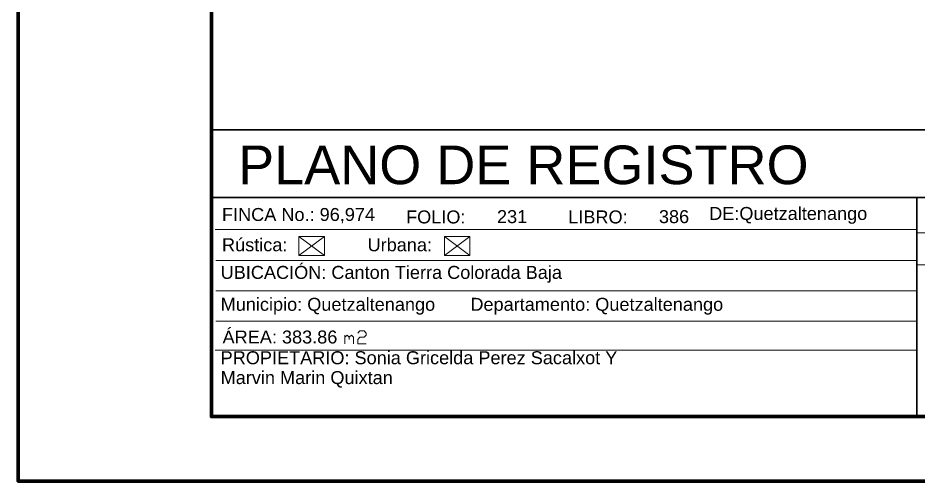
# Model space of a CAD drawing. Header units: millimetres. Extents: x 2303 to 2390, y 1702 to 1834.
# Drawn here: x 2303.3 to 2359.2, y 1701.8 to 1730.5 of the extents above; entities that cross this region are included whole.
import ezdxf

# ---------------------------------------------------------------- set-up
doc = ezdxf.new("R2010")
doc.units = ezdxf.units.MM
for name, color, linetype in [('PDF_0', 7, 'Continuous'), ('PDF_FORMATO', 7, 'Continuous'), ('PDF_Text', 7, 'Continuous'), ('PDF_TEXTO FIJO', 7, 'Continuous')]:
    doc.layers.add(name, color=color, linetype=linetype)
doc.styles.add('PDF Arial-BoldMT', font='arial.ttf')
doc.styles.add('PDF ArialMT', font='arial.ttf')

msp = doc.modelspace()

# ---------------------------------------------------------------- linework, layer by layer
at = {"layer": 'PDF_0', "lineweight": 70}
for points in [[(2303.292, 1701.776), (2303.292, 1833.731), (2389.669, 1833.731), (2389.669, 1701.776), (2303.292, 1701.776), (2389.669, 1701.776), (2389.669, 1833.731), (2303.292, 1833.731)], [(2315.288, 1829.732), (2315.288, 1705.775), (2385.671, 1705.775), (2385.671, 1829.732)]]:
    msp.add_lwpolyline(points, close=True, dxfattribs=at)
at = {"layer": 'PDF_0', "lineweight": 20}
for points in [[(2320.727, 1715.789), (2322.303, 1716.958)], [(2322.303, 1715.789), (2320.727, 1716.958)], [(2329.758, 1715.789), (2331.333, 1716.958)], [(2331.333, 1715.789), (2329.758, 1716.958)]]:
    msp.add_lwpolyline(points, dxfattribs=at)
for points in [[(2320.727, 1715.789), (2322.303, 1715.789), (2322.303, 1716.958), (2320.727, 1716.958)], [(2329.758, 1715.789), (2331.333, 1715.789), (2331.333, 1716.958), (2329.758, 1716.958)]]:
    msp.add_lwpolyline(points, close=True, dxfattribs=at)
at = {"layer": 'PDF_FORMATO', "lineweight": 30}
for points in [[(2315.288, 1723.582), (2385.671, 1723.582)], [(2359.07, 1719.381), (2359.07, 1705.792)]]:
    msp.add_lwpolyline(points, dxfattribs=at)
msp.add_lwpolyline([(2375.759, 1719.381), (2315.288, 1719.381)], close=True, dxfattribs=at)
at = {"layer": 'PDF_FORMATO', "lineweight": 20}
for points in [[(2359.036, 1717.398), (2315.525, 1717.398), (2359.036, 1717.398)], [(2359.07, 1717.195), (2375.996, 1717.195)], [(2315.559, 1715.467), (2359.07, 1715.467)], [(2359.07, 1715.196), (2375.996, 1715.196)], [(2315.559, 1713.586), (2359.07, 1713.586)], [(2315.559, 1711.705), (2359.07, 1711.705)], [(2315.525, 1709.892), (2359.036, 1709.892)]]:
    msp.add_lwpolyline(points, dxfattribs=at)
at = {"layer": 'PDF_TEXTO FIJO', "lineweight": 9}
for points in [[(2323.573, 1710.299), (2323.573, 1710.824)], [(2323.573, 1710.706), (2323.709, 1710.824), (2323.844, 1710.706), (2323.844, 1710.57)], [(2323.844, 1710.706), (2323.98, 1710.824), (2324.116, 1710.706), (2324.116, 1710.299)], [(2324.37, 1710.96), (2324.505, 1711.095), (2324.776, 1711.095), (2324.895, 1710.96), (2324.895, 1710.824), (2324.776, 1710.706), (2324.505, 1710.706), (2324.37, 1710.57), (2324.37, 1710.299), (2324.895, 1710.299)]]:
    msp.add_lwpolyline(points, dxfattribs=at)

# ---------------------------------------------------------------- texts
at = {"layer": 'PDF_Text', "attachment_point": 4}
for s, insert, char_height, style in [('PLANO DE REGISTRO', (2316.949, 1721.393), 2.4003, 'PDF ArialMT'), ('FINCA No.: 96,974', (2315.949, 1718.253), 0.80476, 'PDF Arial-BoldMT'), ('FOLIO:', (2327.37, 1718.169), 0.8048, 'PDF Arial-BoldMT'), ('231', (2333.012, 1718.188), 0.8048, 'PDF ArialMT'), ('LIBRO:', (2337.434, 1718.169), 0.8048, 'PDF Arial-BoldMT'), ('386', (2343.06, 1718.188), 0.8048, 'PDF ArialMT'), ('DE:Quetzaltenango', (2346.177, 1718.27), 0.80476, 'PDF Arial-BoldMT'), ('Rústica:', (2315.949, 1716.44), 0.8048, 'PDF Arial-BoldMT'), ('Urbana:', (2324.981, 1716.44), 0.8048, 'PDF Arial-BoldMT'), ('UBICACIÓN: Canton Tierra Colorada Baja', (2315.865, 1714.61), 0.80476, 'PDF Arial-BoldMT'), ('Municipio: Quetzaltenango       Departamento: Quetzaltenango', (2315.865, 1712.628), 0.80476, 'PDF Arial-BoldMT'), ('ÁREA: 383.86', (2315.983, 1710.713), 0.80476, 'PDF Arial-BoldMT'), ('PROPIETARIO: Sonia Gricelda Perez Sacalxot Y', (2315.865, 1709.425), 0.80476, 'PDF Arial-BoldMT'), ('Marvin Marin Quixtan', (2315.865, 1708.087), 0.80476, 'PDF Arial-BoldMT')]:
    msp.add_mtext(s, dxfattribs=dict(at, insert=insert, char_height=char_height, style=style))

doc.saveas('drawing.dxf')
